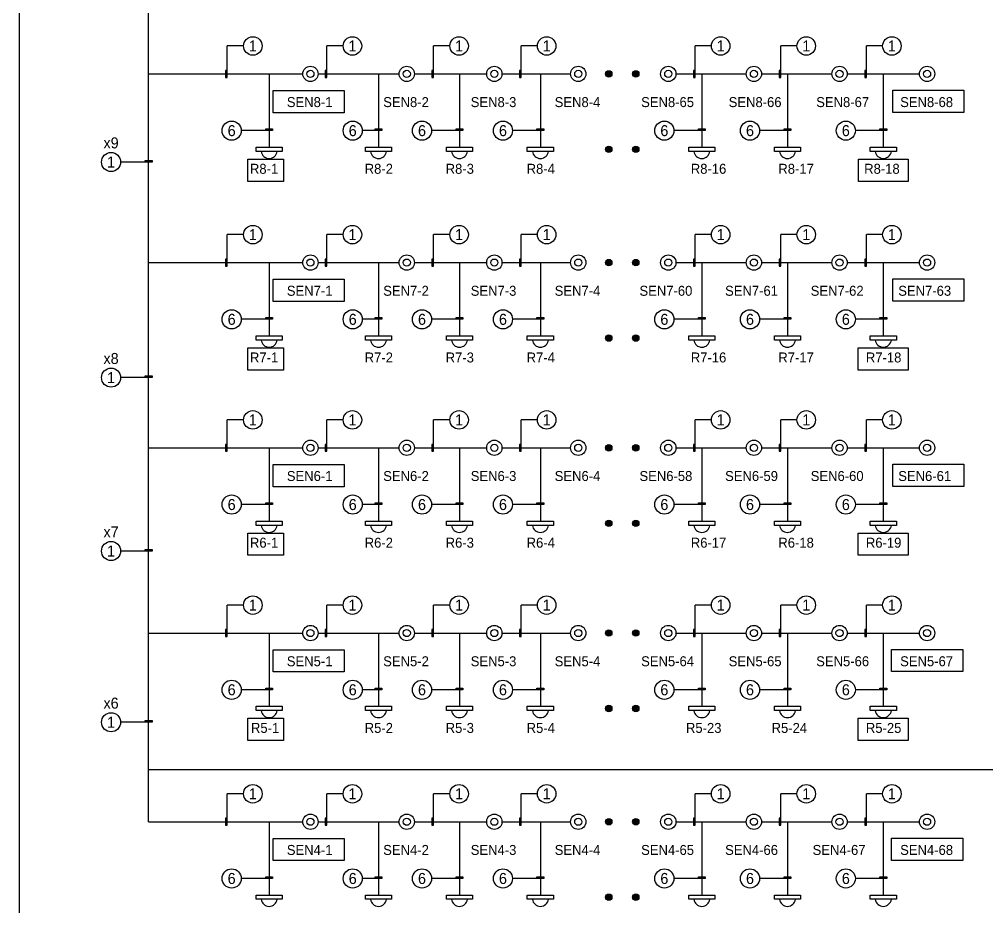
# Model space of a CAD drawing. Header units: millimetres. Extents: x 30232679 to 30326002, y -948068 to -920528.
# Drawn here: x 30234854 to 30244502, y -937821 to -928978 of the extents above; entities that cross this region are included whole.
import ezdxf
from ezdxf.enums import TextEntityAlignment as Align

# ---------------------------------------------------------------- set-up
doc = ezdxf.new("R2010")
doc.units = ezdxf.units.MM
doc.header["$LTSCALE"] = 600
doc.header["$MEASUREMENT"] = 0
for name, color, linetype in [('유도관제-TEXT', 7, 'CONTINUOUS'), ('유도관제-공간표시등', 2, 'CONTINUOUS'), ('유도관제-센서', 1, 'CONTINUOUS'), ('유도관제-통신', 6, 'CONTINUOUS')]:
    doc.layers.add(name, color=color, linetype=linetype)
doc.styles.add('돋움', font='Dotum.ttf')

# ---------------------------------------------------------------- blocks, each defined once
blk = doc.blocks.new('센서')
at = {"layer": '유도관제-센서'}
for radius in [225, 105]:
    blk.add_circle((0, 0), radius, dxfattribs=at)
blk = doc.blocks.new('공간표시등')
at = {"layer": '유도관제-공간표시등'}
blk.add_lwpolyline([(-100, -309), (-100, 309), (0, 309), (0, -309), (-100, -309)], dxfattribs=at)
blk.add_arc((-76, 0), 190, 97.2604, 262.7396, dxfattribs=at)

msp = doc.modelspace()

# ---------------------------------------------------------------- hatches: boundary and pattern name
at = {"layer": '유도관제-공간표시등'}
for points in [[(30240764.6, -930273.7, 1), (30240701, -930273.7, 1)], [(30241034, -930273.7, 1), (30240970.4, -930273.7, 1)], [(30240764.6, -932154.3, 1), (30240701, -932154.3, 1)], [(30241034, -932154.3, 1), (30240970.4, -932154.3, 1)], [(30240764.6, -934000.3, 1), (30240701, -934000.3, 1)], [(30241034, -934000.3, 1), (30240970.4, -934000.3, 1)], [(30240764.6, -935846.4, 1), (30240701, -935846.4, 1)], [(30241034, -935846.4, 1), (30240970.4, -935846.4, 1)], [(30240764.6, -937727, 1), (30240701, -937727, 1)], [(30241034, -937727, 1), (30240970.4, -937727, 1)]]:
    msp.add_hatch(color=2, dxfattribs=at).paths.add_polyline_path(points)
at = {"layer": '유도관제-센서'}
for points in [[(30240764.6, -929521.5, 1), (30240701, -929521.5, 1)], [(30241034, -929521.5, 1), (30240970.4, -929521.5, 1)], [(30240764.6, -931402.1, 1), (30240701, -931402.1, 1)], [(30241034, -931402.1, 1), (30240970.4, -931402.1, 1)], [(30240764.6, -933248.2, 1), (30240701, -933248.2, 1)], [(30241034, -933248.2, 1), (30240970.4, -933248.2, 1)], [(30240764.6, -935094.2, 1), (30240701, -935094.2, 1)], [(30241034, -935094.2, 1), (30240970.4, -935094.2, 1)], [(30240764.6, -936974.8, 1), (30240701, -936974.8, 1)], [(30241034, -936974.8, 1), (30240970.4, -936974.8, 1)]]:
    msp.add_hatch(color=2, dxfattribs=at).paths.add_polyline_path(points)

# ---------------------------------------------------------------- linework, layer by layer
at = {"layer": '유도관제-TEXT', "color": 1}
for p, q in [((30236928.6, -929487), (30236928.6, -929243)), ((30237090.8, -929243), (30236928.6, -929243)), ((30237921.9, -929487), (30237921.9, -929243)), ((30238084, -929243), (30237921.9, -929243)), ((30238985.8, -929487), (30238985.8, -929243)), ((30239148, -929243), (30238985.8, -929243)), ((30239858.9, -929487), (30239858.9, -929243)), ((30240021.1, -929243), (30239858.9, -929243)), ((30241593.9, -929487), (30241593.9, -929243)), ((30241756.1, -929243), (30241593.9, -929243)), ((30242447.9, -929487), (30242447.9, -929243)), ((30242610.1, -929243), (30242447.9, -929243)), ((30243301.9, -929487), (30243301.9, -929243)), ((30243464.1, -929243), (30243301.9, -929243)), ((30237311.2, -930086.9), (30237067.2, -930086.9)), ((30238402, -930086.9), (30238274.6, -930086.9)), ((30239209.5, -930086.9), (30238965.5, -930086.9)), ((30240017, -930086.9), (30239773, -930086.9)), ((30241626.7, -930086.9), (30241382.7, -930086.9)), ((30242480.6, -930086.9), (30242236.7, -930086.9)), ((30243436.5, -930086.9), (30243192.6, -930086.9)), ((30236108.5, -930399.7), (30235864.5, -930399.7)), ((30236928.6, -931367.5), (30236928.6, -931123.6)), ((30237090.8, -931123.6), (30236928.6, -931123.6)), ((30237921.9, -931367.5), (30237921.9, -931123.6)), ((30238084, -931123.6), (30237921.9, -931123.6)), ((30238985.8, -931367.5), (30238985.8, -931123.6)), ((30239148, -931123.6), (30238985.8, -931123.6)), ((30239858.9, -931367.5), (30239858.9, -931123.6)), ((30240021.1, -931123.6), (30239858.9, -931123.6)), ((30241593.9, -931367.5), (30241593.9, -931123.6)), ((30241756.1, -931123.6), (30241593.9, -931123.6)), ((30242447.9, -931367.5), (30242447.9, -931123.6)), ((30242610.1, -931123.6), (30242447.9, -931123.6)), ((30243301.9, -931367.5), (30243301.9, -931123.6)), ((30243464.1, -931123.6), (30243301.9, -931123.6)), ((30237311.2, -931967.5), (30237067.2, -931967.5)), ((30238402, -931967.5), (30238274.6, -931967.5)), ((30239209.5, -931967.5), (30238965.5, -931967.5)), ((30240017, -931967.5), (30239773, -931967.5)), ((30241626.7, -931967.5), (30241382.7, -931967.5)), ((30242480.6, -931967.5), (30242236.7, -931967.5)), ((30243436.5, -931967.5), (30243192.6, -931967.5)), ((30236108.5, -932548.4), (30235864.5, -932548.4)), ((30236928.6, -933213.6), (30236928.6, -932969.7)), ((30237090.8, -932969.7), (30236928.6, -932969.7)), ((30237921.9, -933213.6), (30237921.9, -932969.7)), ((30238084, -932969.7), (30237921.9, -932969.7)), ((30238985.8, -933213.6), (30238985.8, -932969.7)), ((30239148, -932969.7), (30238985.8, -932969.7)), ((30239858.9, -933213.6), (30239858.9, -932969.7)), ((30240021.1, -932969.7), (30239858.9, -932969.7)), ((30241593.9, -933213.6), (30241593.9, -932969.7)), ((30241756.1, -932969.7), (30241593.9, -932969.7)), ((30242447.9, -933213.6), (30242447.9, -932969.7)), ((30242610.1, -932969.7), (30242447.9, -932969.7)), ((30243301.9, -933213.6), (30243301.9, -932969.7)), ((30243464.1, -932969.7), (30243301.9, -932969.7)), ((30237311.2, -933813.5), (30237067.2, -933813.5)), ((30238402, -933813.5), (30238274.6, -933813.5)), ((30239209.5, -933813.5), (30238965.5, -933813.5)), ((30240017, -933813.5), (30239773, -933813.5)), ((30241626.7, -933813.5), (30241382.7, -933813.5)), ((30242480.6, -933813.5), (30242236.7, -933813.5)), ((30243436.5, -933813.5), (30243192.6, -933813.5)), ((30236108.5, -934276.6), (30235864.5, -934276.6)), ((30236928.6, -935059.7), (30236928.6, -934815.7)), ((30237090.8, -934815.7), (30236928.6, -934815.7)), ((30237921.9, -935059.7), (30237921.9, -934815.7)), ((30238084, -934815.7), (30237921.9, -934815.7)), ((30238985.8, -935059.7), (30238985.8, -934815.7)), ((30239148, -934815.7), (30238985.8, -934815.7)), ((30239858.9, -935059.7), (30239858.9, -934815.7)), ((30240021.1, -934815.7), (30239858.9, -934815.7)), ((30241593.9, -935059.7), (30241593.9, -934815.7)), ((30241756.1, -934815.7), (30241593.9, -934815.7)), ((30242447.9, -935059.7), (30242447.9, -934815.7)), ((30242610.1, -934815.7), (30242447.9, -934815.7)), ((30243301.9, -935059.7), (30243301.9, -934815.7)), ((30243464.1, -934815.7), (30243301.9, -934815.7)), ((30237311.2, -935659.6), (30237067.2, -935659.6)), ((30238402, -935659.6), (30238274.6, -935659.6)), ((30239209.5, -935659.6), (30238965.5, -935659.6)), ((30240017, -935659.6), (30239773, -935659.6)), ((30241626.7, -935659.6), (30241382.7, -935659.6)), ((30242480.6, -935659.6), (30242236.7, -935659.6)), ((30243436.5, -935659.6), (30243192.6, -935659.6)), ((30236108.5, -935983.4), (30235864.5, -935983.4)), ((30236928.6, -936940.3), (30236928.6, -936696.4)), ((30237090.8, -936696.4), (30236928.6, -936696.4)), ((30237921.9, -936940.3), (30237921.9, -936696.4)), ((30238084, -936696.4), (30237921.9, -936696.4)), ((30238985.8, -936940.3), (30238985.8, -936696.4)), ((30239148, -936696.4), (30238985.8, -936696.4)), ((30239858.9, -936940.3), (30239858.9, -936696.4)), ((30240021.1, -936696.4), (30239858.9, -936696.4)), ((30241593.9, -936940.3), (30241593.9, -936696.4)), ((30241756.1, -936696.4), (30241593.9, -936696.4)), ((30242447.9, -936940.3), (30242447.9, -936696.4)), ((30242610.1, -936696.4), (30242447.9, -936696.4)), ((30243301.9, -936940.3), (30243301.9, -936696.4)), ((30243464.1, -936696.4), (30243301.9, -936696.4)), ((30237311.2, -937540.2), (30237067.2, -937540.2)), ((30238402, -937540.2), (30238274.6, -937540.2)), ((30239209.5, -937540.2), (30238965.5, -937540.2)), ((30240017, -937540.2), (30239773, -937540.2)), ((30241626.7, -937540.2), (30241382.7, -937540.2)), ((30242480.6, -937540.2), (30242236.7, -937540.2)), ((30243436.5, -937540.2), (30243192.6, -937540.2))]:
    msp.add_line(p, q, dxfattribs=at)
for points in [[(30236928.6, -929556), (30236928.6, -929487), (30236912, -929487), (30236912, -929556)], [(30237921.9, -929556), (30237921.9, -929487), (30237905.2, -929487), (30237905.2, -929556)], [(30238985.8, -929556), (30238985.8, -929487), (30238969.2, -929487), (30238969.2, -929556)], [(30239858.9, -929556), (30239858.9, -929487), (30239842.2, -929487), (30239842.2, -929556)], [(30241593.9, -929556), (30241593.9, -929487), (30241577.3, -929487), (30241577.3, -929556)], [(30242447.9, -929556), (30242447.9, -929487), (30242431.3, -929487), (30242431.3, -929556)], [(30243301.9, -929556), (30243301.9, -929487), (30243285.3, -929487), (30243285.3, -929556)], [(30237380.2, -930086.9), (30237311.2, -930086.9), (30237311.2, -930070.3), (30237380.2, -930070.3)], [(30238471, -930086.9), (30238402, -930086.9), (30238402, -930070.3), (30238471, -930070.3)], [(30239278.5, -930086.9), (30239209.5, -930086.9), (30239209.5, -930070.3), (30239278.5, -930070.3)], [(30240086, -930086.9), (30240017, -930086.9), (30240017, -930070.3), (30240086, -930070.3)], [(30241695.7, -930086.9), (30241626.7, -930086.9), (30241626.7, -930070.3), (30241695.7, -930070.3)], [(30242549.7, -930086.9), (30242480.6, -930086.9), (30242480.6, -930070.3), (30242549.7, -930070.3)], [(30243505.6, -930086.9), (30243436.5, -930086.9), (30243436.5, -930070.3), (30243505.6, -930070.3)], [(30236177.6, -930399.7), (30236108.5, -930399.7), (30236108.5, -930383.1), (30236177.6, -930383.1)], [(30236928.6, -931436.6), (30236928.6, -931367.5), (30236912, -931367.5), (30236912, -931436.6)], [(30237921.9, -931436.6), (30237921.9, -931367.5), (30237905.2, -931367.5), (30237905.2, -931436.6)], [(30238985.8, -931436.6), (30238985.8, -931367.5), (30238969.2, -931367.5), (30238969.2, -931436.6)], [(30239858.9, -931436.6), (30239858.9, -931367.5), (30239842.2, -931367.5), (30239842.2, -931436.6)], [(30241593.9, -931436.6), (30241593.9, -931367.5), (30241577.3, -931367.5), (30241577.3, -931436.6)], [(30242447.9, -931436.6), (30242447.9, -931367.5), (30242431.3, -931367.5), (30242431.3, -931436.6)], [(30243301.9, -931436.6), (30243301.9, -931367.5), (30243285.3, -931367.5), (30243285.3, -931436.6)], [(30237380.2, -931967.5), (30237311.2, -931967.5), (30237311.2, -931950.8), (30237380.2, -931950.8)], [(30238471, -931967.5), (30238402, -931967.5), (30238402, -931950.8), (30238471, -931950.8)], [(30239278.5, -931967.5), (30239209.5, -931967.5), (30239209.5, -931950.8), (30239278.5, -931950.8)], [(30240086, -931967.5), (30240017, -931967.5), (30240017, -931950.8), (30240086, -931950.8)], [(30241695.7, -931967.5), (30241626.7, -931967.5), (30241626.7, -931950.8), (30241695.7, -931950.8)], [(30242549.7, -931967.5), (30242480.6, -931967.5), (30242480.6, -931950.8), (30242549.7, -931950.8)], [(30243505.6, -931967.5), (30243436.5, -931967.5), (30243436.5, -931950.8), (30243505.6, -931950.8)], [(30236177.6, -932548.4), (30236108.5, -932548.4), (30236108.5, -932531.7), (30236177.6, -932531.7)], [(30236928.6, -933282.7), (30236928.6, -933213.6), (30236912, -933213.6), (30236912, -933282.7)], [(30237921.9, -933282.7), (30237921.9, -933213.6), (30237905.2, -933213.6), (30237905.2, -933282.7)], [(30238985.8, -933282.7), (30238985.8, -933213.6), (30238969.2, -933213.6), (30238969.2, -933282.7)], [(30239858.9, -933282.7), (30239858.9, -933213.6), (30239842.2, -933213.6), (30239842.2, -933282.7)], [(30241593.9, -933282.7), (30241593.9, -933213.6), (30241577.3, -933213.6), (30241577.3, -933282.7)], [(30242447.9, -933282.7), (30242447.9, -933213.6), (30242431.3, -933213.6), (30242431.3, -933282.7)], [(30243301.9, -933282.7), (30243301.9, -933213.6), (30243285.3, -933213.6), (30243285.3, -933282.7)], [(30237380.2, -933813.5), (30237311.2, -933813.5), (30237311.2, -933796.9), (30237380.2, -933796.9)], [(30238471, -933813.5), (30238402, -933813.5), (30238402, -933796.9), (30238471, -933796.9)], [(30239278.5, -933813.5), (30239209.5, -933813.5), (30239209.5, -933796.9), (30239278.5, -933796.9)], [(30240086, -933813.5), (30240017, -933813.5), (30240017, -933796.9), (30240086, -933796.9)], [(30241695.7, -933813.5), (30241626.7, -933813.5), (30241626.7, -933796.9), (30241695.7, -933796.9)], [(30242549.7, -933813.5), (30242480.6, -933813.5), (30242480.6, -933796.9), (30242549.7, -933796.9)], [(30243505.6, -933813.5), (30243436.5, -933813.5), (30243436.5, -933796.9), (30243505.6, -933796.9)], [(30236177.6, -934276.6), (30236108.5, -934276.6), (30236108.5, -934260), (30236177.6, -934260)], [(30236928.6, -935128.8), (30236928.6, -935059.7), (30236912, -935059.7), (30236912, -935128.8)], [(30237921.9, -935128.8), (30237921.9, -935059.7), (30237905.2, -935059.7), (30237905.2, -935128.8)], [(30238985.8, -935128.8), (30238985.8, -935059.7), (30238969.2, -935059.7), (30238969.2, -935128.8)], [(30239858.9, -935128.8), (30239858.9, -935059.7), (30239842.2, -935059.7), (30239842.2, -935128.8)], [(30241593.9, -935128.8), (30241593.9, -935059.7), (30241577.3, -935059.7), (30241577.3, -935128.8)], [(30242447.9, -935128.8), (30242447.9, -935059.7), (30242431.3, -935059.7), (30242431.3, -935128.8)], [(30243301.9, -935128.8), (30243301.9, -935059.7), (30243285.3, -935059.7), (30243285.3, -935128.8)], [(30237380.2, -935659.6), (30237311.2, -935659.6), (30237311.2, -935643), (30237380.2, -935643)], [(30238471, -935659.6), (30238402, -935659.6), (30238402, -935643), (30238471, -935643)], [(30239278.5, -935659.6), (30239209.5, -935659.6), (30239209.5, -935643), (30239278.5, -935643)], [(30240086, -935659.6), (30240017, -935659.6), (30240017, -935643), (30240086, -935643)], [(30241695.7, -935659.6), (30241626.7, -935659.6), (30241626.7, -935643), (30241695.7, -935643)], [(30242549.7, -935659.6), (30242480.6, -935659.6), (30242480.6, -935643), (30242549.7, -935643)], [(30243505.6, -935659.6), (30243436.5, -935659.6), (30243436.5, -935643), (30243505.6, -935643)], [(30236177.6, -935983.4), (30236108.5, -935983.4), (30236108.5, -935966.8), (30236177.6, -935966.8)], [(30236928.6, -937009.4), (30236928.6, -936940.3), (30236912, -936940.3), (30236912, -937009.4)], [(30237921.9, -937009.4), (30237921.9, -936940.3), (30237905.2, -936940.3), (30237905.2, -937009.4)], [(30238985.8, -937009.4), (30238985.8, -936940.3), (30238969.2, -936940.3), (30238969.2, -937009.4)], [(30239858.9, -937009.4), (30239858.9, -936940.3), (30239842.2, -936940.3), (30239842.2, -937009.4)], [(30241593.9, -937009.4), (30241593.9, -936940.3), (30241577.3, -936940.3), (30241577.3, -937009.4)], [(30242447.9, -937009.4), (30242447.9, -936940.3), (30242431.3, -936940.3), (30242431.3, -937009.4)], [(30243301.9, -937009.4), (30243301.9, -936940.3), (30243285.3, -936940.3), (30243285.3, -937009.4)], [(30237380.2, -937540.2), (30237311.2, -937540.2), (30237311.2, -937523.6), (30237380.2, -937523.6)], [(30238471, -937540.2), (30238402, -937540.2), (30238402, -937523.6), (30238471, -937523.6)], [(30239278.5, -937540.2), (30239209.5, -937540.2), (30239209.5, -937523.6), (30239278.5, -937523.6)], [(30240086, -937540.2), (30240017, -937540.2), (30240017, -937523.6), (30240086, -937523.6)], [(30241695.7, -937540.2), (30241626.7, -937540.2), (30241626.7, -937523.6), (30241695.7, -937523.6)], [(30242549.7, -937540.2), (30242480.6, -937540.2), (30242480.6, -937523.6), (30242549.7, -937523.6)], [(30243505.6, -937540.2), (30243436.5, -937540.2), (30243436.5, -937523.6), (30243505.6, -937523.6)]]:
    msp.add_lwpolyline(points, close=True, dxfattribs=at)
at = {"layer": '유도관제-TEXT', "color": 4}
for points in [[(30237385.3, -929687.2), (30238095.1, -929687.2), (30238095.1, -929909.2), (30237385.3, -929909.2)], [(30243564.7, -929684.4), (30244274.5, -929684.4), (30244274.5, -929906.4), (30243564.7, -929906.4)], [(30237134.8, -930370.7), (30237489.7, -930370.7), (30237489.7, -930592.8), (30237134.8, -930592.8)], [(30243222.1, -930370.8), (30243719.9, -930370.8), (30243719.9, -930592.9), (30243222.1, -930592.9)], [(30237385.3, -931567.8), (30238095.1, -931567.8), (30238095.1, -931789.8), (30237385.3, -931789.8)], [(30243564.7, -931564.9), (30244274.5, -931564.9), (30244274.5, -931787), (30243564.7, -931787)], [(30237134.8, -932251.3), (30237489.7, -932251.3), (30237489.7, -932473.3), (30237134.8, -932473.3)], [(30243220.5, -932251.4), (30243718.2, -932251.4), (30243718.2, -932473.5), (30243220.5, -932473.5)], [(30237385.3, -933413.8), (30238095.1, -933413.8), (30238095.1, -933635.9), (30237385.3, -933635.9)], [(30243564.7, -933411), (30244274.5, -933411), (30244274.5, -933633.1), (30243564.7, -933633.1)], [(30237134.8, -934097.4), (30237489.7, -934097.4), (30237489.7, -934319.4), (30237134.8, -934319.4)], [(30243220.5, -934097.5), (30243718.2, -934097.5), (30243718.2, -934319.5), (30243220.5, -934319.5)], [(30237385.3, -935259.9), (30238095.1, -935259.9), (30238095.1, -935482), (30237385.3, -935482)], [(30243552.7, -935257.1), (30244262.5, -935257.1), (30244262.5, -935479.1), (30243552.7, -935479.1)], [(30237134.8, -935943.4), (30237489.7, -935943.4), (30237489.7, -936165.5), (30237134.8, -936165.5)], [(30243220.5, -935943.6), (30243718.2, -935943.6), (30243718.2, -936165.6), (30243220.5, -936165.6)], [(30237385.3, -937140.5), (30238095.1, -937140.5), (30238095.1, -937362.6), (30237385.3, -937362.6)], [(30243552.7, -937137.7), (30244262.5, -937137.7), (30244262.5, -937359.7), (30243552.7, -937359.7)]]:
    msp.add_lwpolyline(points, close=True, dxfattribs=at)
at = {"layer": '유도관제-TEXT', "color": 1}
for centre, radius in [((30237183.1, -929243), 92.2), ((30238176.3, -929243), 92.2), ((30239240.2, -929243), 92.2), ((30240113.3, -929243), 92.2), ((30241848.4, -929243), 92.2), ((30242702.4, -929243), 92.2), ((30243556.3, -929243), 92.2), ((30236971.8, -930086.9), 95.4), ((30238179.2, -930086.9), 95.4), ((30238870.1, -930086.9), 95.4), ((30239677.6, -930086.9), 95.4), ((30241287.3, -930086.9), 95.4), ((30242141.3, -930086.9), 95.4), ((30243097.2, -930086.9), 95.4), ((30235769.1, -930399.7), 95.4), ((30237183.1, -931123.6), 92.2), ((30238176.3, -931123.6), 92.2), ((30239240.2, -931123.6), 92.2), ((30240113.3, -931123.6), 92.2), ((30241848.4, -931123.6), 92.2), ((30242702.4, -931123.6), 92.2), ((30243556.3, -931123.6), 92.2), ((30236971.8, -931967.5), 95.4), ((30238179.2, -931967.5), 95.4), ((30238870.1, -931967.5), 95.4), ((30239677.6, -931967.5), 95.4), ((30241287.3, -931967.5), 95.4), ((30242141.3, -931967.5), 95.4), ((30243097.2, -931967.5), 95.4), ((30235769.1, -932548.4), 95.4), ((30237183.1, -932969.7), 92.2), ((30238176.3, -932969.7), 92.2), ((30239240.2, -932969.7), 92.2), ((30240113.3, -932969.7), 92.2), ((30241848.4, -932969.7), 92.2), ((30242702.4, -932969.7), 92.2), ((30243556.3, -932969.7), 92.2), ((30236971.8, -933813.5), 95.4), ((30238179.2, -933813.5), 95.4), ((30238870.1, -933813.5), 95.4), ((30239677.6, -933813.5), 95.4), ((30241287.3, -933813.5), 95.4), ((30242141.3, -933813.5), 95.4), ((30243097.2, -933813.5), 95.4), ((30235769.1, -934276.6), 95.4), ((30237183.1, -934815.7), 92.2), ((30238176.3, -934815.7), 92.2), ((30239240.2, -934815.7), 92.2), ((30240113.3, -934815.7), 92.2), ((30241848.4, -934815.7), 92.2), ((30242702.4, -934815.7), 92.2), ((30243556.3, -934815.7), 92.2), ((30236971.8, -935659.6), 95.4), ((30238179.2, -935659.6), 95.4), ((30238870.1, -935659.6), 95.4), ((30239677.6, -935659.6), 95.4), ((30241287.3, -935659.6), 95.4), ((30242141.3, -935659.6), 95.4), ((30243097.2, -935659.6), 95.4), ((30235769.1, -935983.4), 95.4), ((30237183.1, -936696.4), 92.2), ((30238176.3, -936696.4), 92.2), ((30239240.2, -936696.4), 92.2), ((30240113.3, -936696.4), 92.2), ((30241848.4, -936696.4), 92.2), ((30242702.4, -936696.4), 92.2), ((30243556.3, -936696.4), 92.2), ((30236971.8, -937540.2), 95.4), ((30238179.2, -937540.2), 95.4), ((30238870.1, -937540.2), 95.4), ((30239677.6, -937540.2), 95.4), ((30241287.3, -937540.2), 95.4), ((30242141.3, -937540.2), 95.4), ((30243097.2, -937540.2), 95.4)]:
    msp.add_circle(centre, radius, dxfattribs=at)
at = {"layer": '유도관제-공간표시등', "color": 2}
for centre in [(30240732.8, -930273.7), (30241002.2, -930273.7), (30240732.8, -932154.3), (30241002.2, -932154.3), (30240732.8, -934000.3), (30241002.2, -934000.3), (30240732.8, -935846.4), (30241002.2, -935846.4), (30240732.8, -937727), (30241002.2, -937727)]:
    msp.add_circle(centre, 31.8, dxfattribs=at)
at = {"layer": '유도관제-센서', "color": 2}
for centre in [(30240732.8, -929521.5), (30241002.2, -929521.5), (30240732.8, -931402.1), (30241002.2, -931402.1), (30240732.8, -933248.2), (30241002.2, -933248.2), (30240732.8, -935094.2), (30241002.2, -935094.2), (30240732.8, -936974.8), (30241002.2, -936974.8)]:
    msp.add_circle(centre, 31.8, dxfattribs=at)
at = {"layer": '유도관제-통신'}
for p, q in [((30234854.3, -940962.7), (30234854.3, -924052.7)), ((30236143, -936455.5), (30246166.1, -936455.5))]:
    msp.add_line(p, q, dxfattribs=at)
at = {"layer": '유도관제-통신', "color": 6}
for p, q in [((30236143, -936974.8), (30236143, -927225.3)), ((30236143, -929521.5), (30237681, -929521.5)), ((30237345.7, -929521.5), (30237345.7, -930251.8)), ((30237833.7, -929521.5), (30238642.1, -929521.5)), ((30238436.5, -929521.5), (30238436.5, -930251.8)), ((30238794.7, -929521.5), (30239515.1, -929521.5)), ((30239244, -929521.5), (30239244, -930251.8)), ((30239667.8, -929521.5), (30240352.4, -929521.5)), ((30240051.5, -929521.5), (30240051.5, -930251.8)), ((30241402.9, -929521.5), (30242104.2, -929521.5)), ((30241661.2, -929521.5), (30241661.2, -930251.8)), ((30242256.9, -929521.5), (30242958.2, -929521.5)), ((30242515.2, -929521.5), (30242515.2, -930251.8)), ((30243110.9, -929521.5), (30243831.3, -929521.5)), ((30243471.1, -929521.5), (30243471.1, -930251.8)), ((30236143, -931402.1), (30237681, -931402.1)), ((30237345.7, -931402.1), (30237345.7, -932132.4)), ((30237833.7, -931402.1), (30238642.1, -931402.1)), ((30238436.5, -931402.1), (30238436.5, -932132.4)), ((30238794.7, -931402.1), (30239515.1, -931402.1)), ((30239244, -931402.1), (30239244, -932132.4)), ((30239667.8, -931402.1), (30240352.4, -931402.1)), ((30240051.5, -931402.1), (30240051.5, -932132.4)), ((30241402.9, -931402.1), (30242104.2, -931402.1)), ((30241661.2, -931402.1), (30241661.2, -932132.4)), ((30242256.9, -931402.1), (30242958.2, -931402.1)), ((30242515.2, -931402.1), (30242515.2, -932132.4)), ((30243110.9, -931402.1), (30243831.3, -931402.1)), ((30243471.1, -931402.1), (30243471.1, -932132.4)), ((30236143, -933248.2), (30237681, -933248.2)), ((30237345.7, -933248.2), (30237345.7, -933978.5)), ((30237833.7, -933248.2), (30238642.1, -933248.2)), ((30238436.5, -933248.2), (30238436.5, -933978.5)), ((30238794.7, -933248.2), (30239515.1, -933248.2)), ((30239244, -933248.2), (30239244, -933978.5)), ((30239667.8, -933248.2), (30240352.4, -933248.2)), ((30240051.5, -933248.2), (30240051.5, -933978.5)), ((30241402.9, -933248.2), (30242104.2, -933248.2)), ((30241661.2, -933248.2), (30241661.2, -933978.5)), ((30242256.9, -933248.2), (30242958.2, -933248.2)), ((30242515.2, -933248.2), (30242515.2, -933978.5)), ((30243110.9, -933248.2), (30243831.3, -933248.2)), ((30243471.1, -933248.2), (30243471.1, -933978.5)), ((30236143, -935094.2), (30237681, -935094.2)), ((30237345.7, -935094.2), (30237345.7, -935824.6)), ((30237833.7, -935094.2), (30238642.1, -935094.2)), ((30238436.5, -935094.2), (30238436.5, -935824.6)), ((30238794.7, -935094.2), (30239515.1, -935094.2)), ((30239244, -935094.2), (30239244, -935824.6)), ((30239667.8, -935094.2), (30240352.4, -935094.2)), ((30240051.5, -935094.2), (30240051.5, -935824.6)), ((30241402.9, -935094.2), (30242104.2, -935094.2)), ((30241661.2, -935094.2), (30241661.2, -935824.6)), ((30242256.9, -935094.2), (30242958.2, -935094.2)), ((30242515.2, -935094.2), (30242515.2, -935824.6)), ((30243110.9, -935094.2), (30243831.3, -935094.2)), ((30243471.1, -935094.2), (30243471.1, -935824.6)), ((30236143, -936974.8), (30237681, -936974.8)), ((30237345.7, -936974.8), (30237345.7, -937705.2)), ((30237833.7, -936974.8), (30238642.1, -936974.8)), ((30238436.5, -936974.8), (30238436.5, -937705.2)), ((30238794.7, -936974.8), (30239515.1, -936974.8)), ((30239244, -936974.8), (30239244, -937705.2)), ((30239667.8, -936974.8), (30240352.4, -936974.8)), ((30240051.5, -936974.8), (30240051.5, -937705.2)), ((30241402.9, -936974.8), (30242104.2, -936974.8)), ((30241661.2, -936974.8), (30241661.2, -937705.2)), ((30242256.9, -936974.8), (30242958.2, -936974.8)), ((30242515.2, -936974.8), (30242515.2, -937705.2)), ((30243110.9, -936974.8), (30243831.3, -936974.8)), ((30243471.1, -936974.8), (30243471.1, -937705.2))]:
    msp.add_line(p, q, dxfattribs=at)

# ---------------------------------------------------------------- block references
at = {"layer": '유도관제-공간표시등', "xscale": 0.4241020101035247, "yscale": 0.4241020101035247, "zscale": 0.4241020101035247, "rotation": 90}
for p in [(30237345.7, -930251.8), (30238436.5, -930251.8), (30239244, -930251.8), (30240051.5, -930251.8), (30241661.2, -930251.8), (30242515.2, -930251.8), (30243471.1, -930251.8), (30237345.7, -932132.4), (30238436.5, -932132.4), (30239244, -932132.4), (30240051.5, -932132.4), (30241661.2, -932132.4), (30242515.2, -932132.4), (30243471.1, -932132.4), (30237345.7, -933978.5), (30238436.5, -933978.5), (30239244, -933978.5), (30240051.5, -933978.5), (30241661.2, -933978.5), (30242515.2, -933978.5), (30243471.1, -933978.5), (30237345.7, -935824.6), (30238436.5, -935824.6), (30239244, -935824.6), (30240051.5, -935824.6), (30241661.2, -935824.6), (30242515.2, -935824.6), (30243471.1, -935824.6), (30237345.7, -937705.2), (30238436.5, -937705.2), (30239244, -937705.2), (30240051.5, -937705.2), (30241661.2, -937705.2), (30242515.2, -937705.2), (30243471.1, -937705.2)]:
    msp.add_blockref('공간표시등', p, dxfattribs=at)
at = {"layer": '유도관제-센서', "xscale": 0.3392816080595367, "yscale": 0.3392816080595367, "zscale": 0.3392816080595367, "rotation": 270}
for p in [(30237757.4, -929521.5), (30238718.4, -929521.5), (30239591.5, -929521.5), (30240428.8, -929521.5), (30241326.5, -929521.5), (30242180.5, -929521.5), (30243034.5, -929521.5), (30243907.6, -929521.5), (30237757.4, -931402.1), (30238718.4, -931402.1), (30239591.5, -931402.1), (30240428.8, -931402.1), (30241326.5, -931402.1), (30242180.5, -931402.1), (30243034.5, -931402.1), (30243907.6, -931402.1), (30237757.4, -933248.2), (30238718.4, -933248.2), (30239591.5, -933248.2), (30240428.8, -933248.2), (30241326.5, -933248.2), (30242180.5, -933248.2), (30243034.5, -933248.2), (30243907.6, -933248.2), (30237757.4, -935094.2), (30238718.4, -935094.2), (30239591.5, -935094.2), (30240428.8, -935094.2), (30241326.5, -935094.2), (30242180.5, -935094.2), (30243034.5, -935094.2), (30243907.6, -935094.2), (30237757.4, -936974.8), (30238718.4, -936974.8), (30239591.5, -936974.8), (30240428.8, -936974.8), (30241326.5, -936974.8), (30242180.5, -936974.8), (30243034.5, -936974.8), (30243907.6, -936974.8)]:
    msp.add_blockref('센서', p, dxfattribs=at)

# ---------------------------------------------------------------- texts
at = {"layer": '유도관제-TEXT', "style": '돋움'}
for s, height, p in [('1', 109.7, (30237183.1, -929243)), ('1', 109.7, (30238176.3, -929243)), ('1', 109.7, (30239240.2, -929243)), ('1', 109.7, (30240113.3, -929243)), ('1', 109.7, (30241848.4, -929243)), ('1', 109.7, (30242702.4, -929243)), ('1', 109.7, (30243556.3, -929243)), ('6', 109.7, (30236971.8, -930086.9)), ('6', 109.7, (30238179.2, -930086.9)), ('6', 109.7, (30238870.1, -930086.9)), ('6', 109.7, (30239677.6, -930086.9)), ('6', 109.7, (30241287.3, -930086.9)), ('6', 109.7, (30242141.3, -930086.9)), ('6', 109.7, (30243097.2, -930086.9)), ('x9', 109.67, (30235769.1, -930208.9)), ('1', 109.7, (30235769.1, -930399.7)), ('1', 109.7, (30237183.1, -931123.6)), ('1', 109.7, (30238176.3, -931123.6)), ('1', 109.7, (30239240.2, -931123.6)), ('1', 109.7, (30240113.3, -931123.6)), ('1', 109.7, (30241848.4, -931123.6)), ('1', 109.7, (30242702.4, -931123.6)), ('1', 109.7, (30243556.3, -931123.6)), ('6', 109.7, (30236971.8, -931967.5)), ('6', 109.7, (30238179.2, -931967.5)), ('6', 109.7, (30238870.1, -931967.5)), ('6', 109.7, (30239677.6, -931967.5)), ('6', 109.7, (30241287.3, -931967.5)), ('6', 109.7, (30242141.3, -931967.5)), ('6', 109.7, (30243097.2, -931967.5)), ('x8', 109.67, (30235769.1, -932357.6)), ('1', 109.7, (30235769.1, -932548.4)), ('1', 109.7, (30237183.1, -932969.7)), ('1', 109.7, (30238176.3, -932969.7)), ('1', 109.7, (30239240.2, -932969.7)), ('1', 109.7, (30240113.3, -932969.7)), ('1', 109.7, (30241848.4, -932969.7)), ('1', 109.7, (30242702.4, -932969.7)), ('1', 109.7, (30243556.3, -932969.7)), ('6', 109.7, (30236971.8, -933813.5)), ('6', 109.7, (30238179.2, -933813.5)), ('6', 109.7, (30238870.1, -933813.5)), ('6', 109.7, (30239677.6, -933813.5)), ('6', 109.7, (30241287.3, -933813.5)), ('6', 109.7, (30242141.3, -933813.5)), ('6', 109.7, (30243097.2, -933813.5)), ('x7', 109.67, (30235769.1, -934085.8)), ('1', 109.7, (30235769.1, -934276.6)), ('1', 109.7, (30237183.1, -934815.7)), ('1', 109.7, (30238176.3, -934815.7)), ('1', 109.7, (30239240.2, -934815.7)), ('1', 109.7, (30240113.3, -934815.7)), ('1', 109.7, (30241848.4, -934815.7)), ('1', 109.7, (30242702.4, -934815.7)), ('1', 109.7, (30243556.3, -934815.7)), ('6', 109.7, (30236971.8, -935659.6)), ('6', 109.7, (30238179.2, -935659.6)), ('6', 109.7, (30238870.1, -935659.6)), ('6', 109.7, (30239677.6, -935659.6)), ('6', 109.7, (30241287.3, -935659.6)), ('6', 109.7, (30242141.3, -935659.6)), ('6', 109.7, (30243097.2, -935659.6)), ('x6', 109.67, (30235769.1, -935792.6)), ('1', 109.7, (30235769.1, -935983.4)), ('1', 109.7, (30237183.1, -936696.4)), ('1', 109.7, (30238176.3, -936696.4)), ('1', 109.7, (30239240.2, -936696.4)), ('1', 109.7, (30240113.3, -936696.4)), ('1', 109.7, (30241848.4, -936696.4)), ('1', 109.7, (30242702.4, -936696.4)), ('1', 109.7, (30243556.3, -936696.4)), ('6', 109.7, (30236971.8, -937540.2)), ('6', 109.7, (30238179.2, -937540.2)), ('6', 109.7, (30238870.1, -937540.2)), ('6', 109.7, (30239677.6, -937540.2)), ('6', 109.7, (30241287.3, -937540.2)), ('6', 109.7, (30242141.3, -937540.2)), ('6', 109.7, (30243097.2, -937540.2))]:
    msp.add_text(s, height=height, dxfattribs=at).set_placement(p, align=Align.MIDDLE)
at = {"layer": '유도관제-TEXT', "color": 7, "style": '돋움'}
for s, p in [('SEN8-1', (30237749.7, -929802.6)), ('SEN8-2', (30238710.8, -929802.6)), ('SEN8-3', (30239583.8, -929802.6)), ('SEN8-4', (30240421.1, -929802.6)), ('SEN8-65', (30241319.4, -929802.6)), ('SEN8-66', (30242192.5, -929802.6)), ('SEN8-67', (30243065.5, -929802.6)), ('SEN8-68', (30243902.8, -929802.6)), ('R8-1', (30237295.1, -930467.2)), ('R8-2', (30238439.7, -930467.2)), ('R8-3', (30239247.2, -930467.2)), ('R8-4', (30240054.7, -930467.2)), ('R8-16', (30241728.1, -930467.2)), ('R8-17', (30242601.1, -930467.2)), ('R8-18', (30243457.4, -930467.2)), ('SEN7-1', (30237749.7, -931683.1)), ('SEN7-2', (30238710.8, -931683.1)), ('SEN7-3', (30239583.8, -931683.1)), ('SEN7-4', (30240421.1, -931683.1)), ('SEN7-60', (30241302.7, -931683.1)), ('SEN7-61', (30242156.7, -931683.1)), ('SEN7-62', (30243010.7, -931683.1)), ('SEN7-63', (30243883.8, -931683.1)), ('R7-1', (30237295.1, -932347.7)), ('R7-2', (30238439.7, -932347.7)), ('R7-3', (30239247.2, -932347.7)), ('R7-4', (30240054.7, -932347.7)), ('R7-16', (30241728.1, -932347.7)), ('R7-17', (30242601.1, -932347.7)), ('R7-18', (30243474.2, -932347.7)), ('SEN6-1', (30237749.7, -933529.2)), ('SEN6-2', (30238710.8, -933529.2)), ('SEN6-3', (30239583.8, -933529.2)), ('SEN6-4', (30240421.1, -933529.2)), ('SEN6-58', (30241302.7, -933529.2)), ('SEN6-59', (30242156.7, -933529.2)), ('SEN6-60', (30243010.7, -933529.2)), ('SEN6-61', (30243883.8, -933529.2)), ('R6-1', (30237295.1, -934193.8)), ('R6-2', (30238439.7, -934193.8)), ('R6-3', (30239247.2, -934193.8)), ('R6-4', (30240054.7, -934193.8)), ('R6-17', (30241728.1, -934193.8)), ('R6-18', (30242601.1, -934193.8)), ('R6-19', (30243474.2, -934193.8)), ('SEN5-1', (30237749.7, -935375.3)), ('SEN5-2', (30238710.8, -935375.3)), ('SEN5-3', (30239583.8, -935375.3)), ('SEN5-4', (30240421.1, -935375.3)), ('SEN5-64', (30241319.4, -935375.3)), ('SEN5-65', (30242192.5, -935375.3)), ('SEN5-66', (30243065.5, -935375.3)), ('SEN5-67', (30243902.8, -935375.3)), ('R5-1', (30237305.3, -936039.9)), ('R5-2', (30238439.7, -936039.9)), ('R5-3', (30239247.2, -936039.9)), ('R5-4', (30240054.7, -936039.9)), ('R5-23', (30241679.8, -936039.9)), ('R5-24', (30242533.8, -936039.9)), ('R5-25', (30243474.2, -936039.9)), ('SEN4-1', (30237749.7, -937255.9)), ('SEN4-2', (30238710.8, -937255.9)), ('SEN4-3', (30239583.8, -937255.9)), ('SEN4-4', (30240421.1, -937255.9)), ('SEN4-65', (30241319.4, -937255.9)), ('SEN4-66', (30242156.7, -937255.9)), ('SEN4-67', (30243029.8, -937255.9)), ('SEN4-68', (30243902.8, -937255.9))]:
    msp.add_text(s, height=99.4, dxfattribs=at).set_placement(p, align=Align.MIDDLE_CENTER)

doc.saveas('drawing.dxf')
